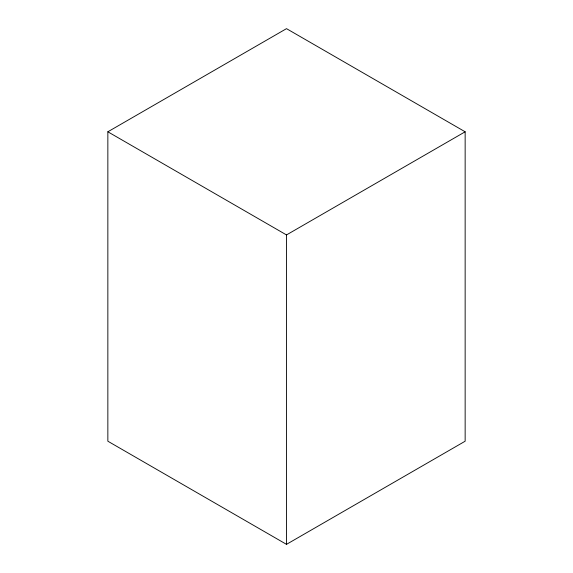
<?xml version="1.0" encoding="UTF-8"?>
<svg xmlns="http://www.w3.org/2000/svg" width="573" height="573" viewBox="0 0 573 573"><rect width="100%" height="100%" fill="white"/><g stroke="black" fill="none" stroke-linecap="round" stroke-linejoin="round"><path stroke-width="0.86" d="M107.853 131.79L286.5 28.65L465.147 131.79L465.147 441.21L286.5 544.35L107.853 441.21L107.853 131.79L286.5 234.93L465.147 131.79M286.5 234.93L286.5 544.35"/></g></svg>
